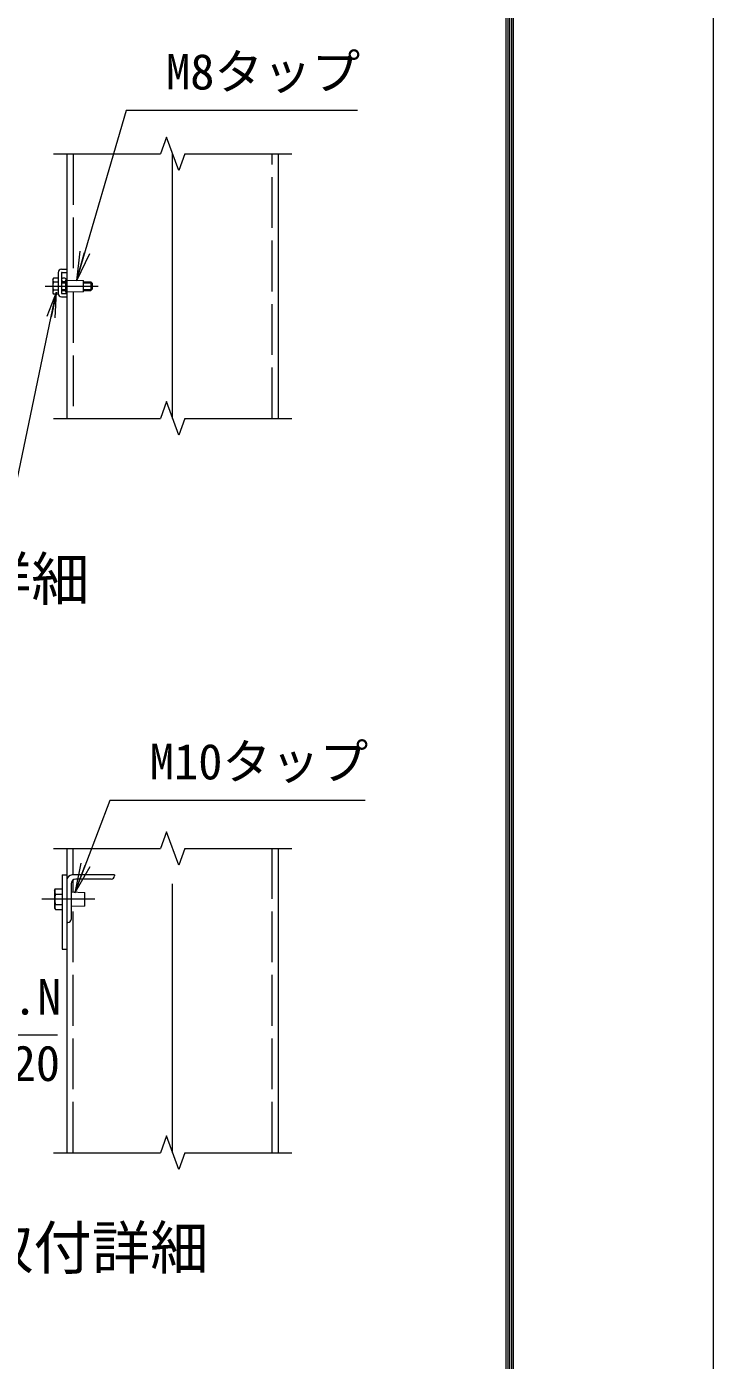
# Model space of a CAD drawing. Units: millimetres, scale not verified. Extents: x -14700 to 14700, y -10395 to 10395.
# Drawn here: x 11457 to 14700, y -203 to 6099 of the extents above; entities that cross this region are included whole.
import ezdxf
from ezdxf.enums import TextEntityAlignment as Align

# ---------------------------------------------------------------- set-up
doc = ezdxf.new("R2010")
doc.units = ezdxf.units.MM
doc.header["$LTSCALE"] = 40
doc.linetypes.add('DASHED', pattern=[7.5, 6, -1.5])
doc.linetypes.add('USER1', pattern=[50.8, 31.75, -6.35, 6.35, -6.35])
for name, color, linetype, lineweight in [('0-0_D-BMK', 2, 'USER1', 13), ('0-2_D-STR-DIM', 7, 'Continuous', 13), ('0-4_D-STR1', 1, 'Continuous', 18), ('0-5_D-STR3', 3, 'Continuous', 13), ('0-6_0', 7, 'Continuous', 18), ('0-9_D-STR-TXT', 7, 'Continuous', 13), ('0-A_D-TTL-TXT', 7, 'Continuous', 13), ('0-C_D-TTL', 7, 'Continuous', 18)]:
    doc.layers.add(name, color=color, linetype=linetype, lineweight=lineweight)
doc.styles.add('ＭＳ ゴシック', font='')
doc.styles.get('ＭＳ ゴシック').set_extended_font_data('MS Gothic')

# ---------------------------------------------------------------- blocks, each defined once
blk = doc.blocks.new('_Open')
at = {"layer": '0-6_0'}
blk.add_line((-40, 6.67), (0, 0), dxfattribs=at)
blk.add_lwpolyline([(-40, -6.67), (0, 0), (-40, 0)], dxfattribs=at)

msp = doc.modelspace()

# ---------------------------------------------------------------- linework, layer by layer
at = {"layer": '0-0_D-BMK'}
for p, q in [((12146.05, 4247.71), (12146.05, 5497.71)), ((11544.42, 4872.71), (11794.42, 4872.71)), ((12146.05, 778.34), (12146.05, 2215.84)), ((11778.06, 1975.84), (11528.06, 1975.84))]:
    msp.add_line(p, q, dxfattribs=at)
at = {"layer": '0-2_D-STR-DIM'}
for p, q in [((12117.2, 5577), (12088.34, 5497.71)), ((12174.91, 5418.42), (12117.2, 5577)), ((11583.55, 5497.71), (12088.34, 5497.71)), ((12203.77, 5497.71), (12174.91, 5418.42)), ((12203.77, 5497.71), (12708.55, 5497.71)), ((12117.2, 4327), (12088.34, 4247.71)), ((12174.91, 4168.42), (12117.2, 4327)), ((11583.55, 4247.71), (12088.34, 4247.71)), ((12203.77, 4247.71), (12174.91, 4168.42)), ((12203.77, 4247.71), (12708.55, 4247.71)), ((12117.2, 2295.13), (12088.34, 2215.84)), ((12174.91, 2136.56), (12117.2, 2295.13)), ((11583.55, 2215.84), (12088.34, 2215.84)), ((12203.77, 2215.84), (12174.91, 2136.56)), ((12203.77, 2215.84), (12708.55, 2215.84)), ((12117.2, 857.63), (12088.34, 778.34)), ((12174.91, 699.06), (12117.2, 857.63)), ((11583.55, 778.34), (12088.34, 778.34)), ((12203.77, 778.34), (12174.91, 699.06)), ((12203.77, 778.34), (12708.55, 778.34))]:
    msp.add_line(p, q, dxfattribs=at)
at = {"layer": '0-4_D-STR1'}
for p, q in [((11646.05, 5497.71), (11646.05, 4247.71)), ((12646.05, 4247.71), (12646.05, 5497.71)), ((11646.05, 2215.84), (11646.05, 778.34)), ((12646.05, 778.34), (12646.05, 2215.84)), ((11871.05, 2090.84), (11671.05, 2090.84)), ((11871.05, 2090.84), (11871.05, 2085.84)), ((11646.05, 2065.84), (11646.05, 1865.84)), ((11666.05, 2048.34), (11666.05, 1880.84)), ((11856.05, 2070.84), (11688.55, 2070.84)), ((11651.05, 1865.84), (11646.05, 1865.84))]:
    msp.add_line(p, q, dxfattribs=at)
at = {"layer": '0-4_D-STR1', "linetype": 'DASHED'}
for p, q in [((11676.05, 5497.71), (11676.05, 4900.52)), ((12616.05, 4247.71), (12616.05, 5497.71)), ((11676.05, 4844.9), (11676.05, 4247.71)), ((11676.05, 2090.84), (11676.05, 2215.84)), ((12616.05, 778.34), (12616.05, 2215.84)), ((11676.05, 2009.96), (11676.05, 2067.05)), ((11676.05, 778.34), (11676.05, 1941.73))]:
    msp.add_line(p, q, dxfattribs=at)
at = {"layer": '0-4_D-STR1'}
for centre, radius, start, end in [((11671.05, 2065.84), 25, 90, 180), ((11856.05, 2085.84), 15, 270, 0), ((11688.55, 2048.34), 22.5, 90, 180), ((11651.05, 1880.84), 15, 270, 0)]:
    msp.add_arc(centre, radius, start, end, dxfattribs=at)
at = {"layer": '0-5_D-STR3'}
for p, q in [((11606.05, 4937.71), (11606.05, 4837.71)), ((11621.05, 4952.71), (11646.05, 4952.71)), ((11621.05, 4935.21), (11621.05, 4840.21)), ((11623.55, 4937.71), (11646.05, 4937.71)), ((11646.05, 4952.71), (11646.05, 4937.71)), ((11579.55, 4904.21), (11583.03, 4910.24)), ((11579.55, 4904.21), (11579.55, 4841.21)), ((11606.05, 4910.24), (11583.03, 4910.24)), ((11606.05, 4891.47), (11583.03, 4891.47)), ((11606.05, 4853.94), (11583.03, 4853.94)), ((11606.05, 4910.24), (11606.05, 4835.18)), ((11621.05, 4892.71), (11642.05, 4892.71)), ((11621.05, 4888.96), (11642.05, 4888.96)), ((11621.05, 4856.46), (11642.05, 4856.46)), ((11621.05, 4852.71), (11642.05, 4852.71)), ((11642.05, 4844.71), (11642.05, 4900.71)), ((11646.05, 4844.71), (11646.05, 4900.71)), ((11646.05, 4900.71), (11724.55, 4900.21)), ((11724.55, 4845.21), (11724.55, 4900.21)), ((11724.55, 4892.71), (11760.05, 4892.71)), ((11724.55, 4888.96), (11763.8, 4888.96)), ((11724.55, 4856.46), (11763.8, 4856.46)), ((11724.55, 4852.71), (11760.05, 4852.71)), ((11760.05, 4892.71), (11766.05, 4886.71)), ((11760.05, 4892.71), (11760.05, 4852.71)), ((11760.05, 4852.71), (11766.05, 4858.71)), ((11766.05, 4886.71), (11766.05, 4858.71)), ((11579.55, 4841.21), (11583.03, 4835.18)), ((11606.05, 4835.18), (11583.03, 4835.18)), ((11621.05, 4822.71), (11646.05, 4822.71)), ((11623.55, 4837.71), (11646.05, 4837.71)), ((11724.55, 4845.21), (11646.05, 4844.71)), ((11646.05, 4837.71), (11646.05, 4822.71)), ((11623.55, 2090.84), (11623.55, 1740.84)), ((11623.55, 2090.84), (11646.05, 2090.84)), ((11646.05, 2090.84), (11646.05, 1740.84)), ((11588.55, 2017.09), (11593.07, 2024.92)), ((11588.55, 2017.09), (11588.55, 1934.59)), ((11593.07, 2024.92), (11623.55, 2024.92)), ((11623.55, 2024.92), (11623.55, 1926.77)), ((11593.07, 2000.38), (11623.55, 2000.38)), ((11666.05, 2010.26), (11731.05, 2008.34)), ((11731.05, 1943.34), (11731.05, 2008.34)), ((11588.55, 1934.59), (11593.07, 1926.77)), ((11593.07, 1951.31), (11623.55, 1951.31)), ((11593.07, 1926.77), (11623.55, 1926.77)), ((11731.05, 1943.34), (11666.05, 1941.43)), ((11623.55, 1740.84), (11646.05, 1740.84))]:
    msp.add_line(p, q, dxfattribs=at)
msp.add_circle((11632.05, 4902.71), 10, dxfattribs=at)
for centre, radius, start, end in [((11621.05, 4937.71), 15, 90, 180), ((11623.55, 4935.21), 2.5, 90, 180), ((11596.74, 4900.85), 16.61, 145.61585, 214.38415), ((11642.23, 4872.71), 62.1, 162.4121, 197.5879), ((11596.74, 4844.56), 16.61, 145.61585, 214.38415), ((11644.05, 4900.71), 2, 0, 180), ((11621.05, 4837.71), 15, 180, 270), ((11623.55, 4840.21), 2.5, 180, 270), ((11644.05, 4844.71), 2, 180, 0), ((11611, 2012.65), 21.72, 145.61575, 214.38425), ((11670.48, 1975.84), 81.2, 162.41205, 197.58795), ((11611, 1939.04), 21.72, 145.61575, 214.38425)]:
    msp.add_arc(centre, radius, start, end, dxfattribs=at)
at = {"layer": '0-9_D-STR-TXT'}
for points in [[(13018.72, 5702.54), (11926.54, 5702.74), (11691.7, 4899.8)], [(9975.66, 3920.38), (11403.76, 3920.38), (11596.25, 4842.23)], [(13055.9, 2443.02), (11850.02, 2443.02), (11684.23, 2008.43)], [(11602.37, 1334.09), (10631.76, 1334.09), (10464.54, 1944.65)]]:
    msp.add_lwpolyline(points, dxfattribs=at)
at = {"layer": '0-C_D-TTL', "color": 2}
msp.add_lwpolyline([(-14700, 10395), (14700, 10395), (14700, -10395), (-14700, -10395)], close=True, dxfattribs=at)
at = {"layer": '0-C_D-TTL'}
for points in [[(-13755, 9625), (13755, 9625), (13755, -9625), (-13755, -9625)], [(-13746.25, 9616.25), (13746.25, 9616.25), (13746.25, -9616.25), (-13746.25, -9616.25)], [(-13737.5, 9607.5), (13737.5, 9607.5), (13737.5, -9607.5), (-13737.5, -9607.5)], [(-13728.75, 9598.75), (13728.75, 9598.75), (13728.75, -9598.75), (-13728.75, -9598.75)], [(-13720, 9590), (13720, 9590), (13720, -9590), (-13720, -9590)]]:
    msp.add_lwpolyline(points, close=True, dxfattribs=at)

# ---------------------------------------------------------------- block references
at = {"layer": '0-9_D-STR-TXT'}
for p, xscale, yscale, rotation in [((11691.14, 4897.88), 3.5, 3.5, 253.69669), ((11596.66, 4844.19), 3, 3, 78.206), ((11683.51, 2006.56), 3.5, 3.5, 249.11886)]:
    msp.add_blockref('_Open', p, dxfattribs=dict(at, xscale=xscale, yscale=yscale, rotation=rotation))

# ---------------------------------------------------------------- texts
at = {"layer": '0-9_D-STR-TXT', "style": 'ＭＳ ゴシック'}
for s, p in [('M8タップ', (12114.41, 5751.48)), ('M10タップ', (12037.88, 2491.75)), ('胴縁B.N', (10817.98, 1380.81)), ('M8x20', (11041.85, 1066.67))]:
    msp.add_text(s, height=168.3, dxfattribs=at).set_placement(p, align=Align.BOTTOM_LEFT)
at = {"layer": '0-A_D-TTL-TXT', "style": 'ＭＳ ゴシック'}
for s, p in [('中間鉄線取付詳細', (9548.27, 3327.94)), ('主柱･中間胴縁取付詳細', (9420.77, 167.67))]:
    msp.add_text(s, height=202.1, dxfattribs=at).set_placement(p, align=Align.BOTTOM_LEFT)

doc.saveas('drawing.dxf')
